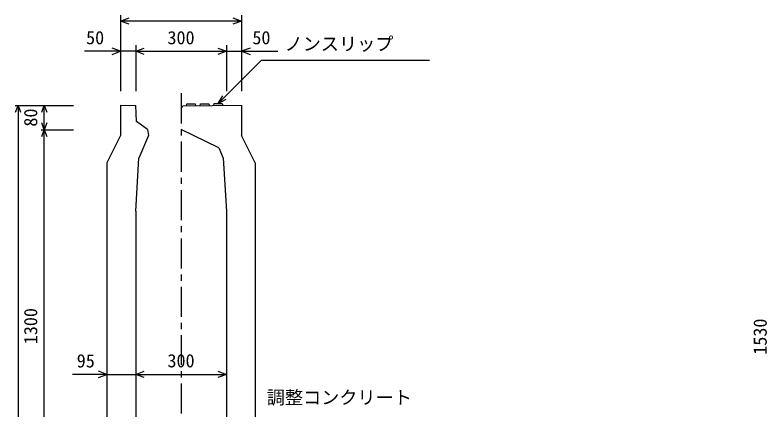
# Model space of a CAD drawing. Units: millimetres, scale not verified. Extents: x -16800 to 16800, y -5940 to 5940.
# Drawn here: x 11401 to 13888, y -1229 to 78 of the extents above; entities that cross this region are included whole.
import ezdxf
from ezdxf.enums import TextEntityAlignment as Align

# ---------------------------------------------------------------- set-up
doc = ezdxf.new("R2010")
doc.units = ezdxf.units.MM
doc.header["$LTSCALE"] = 20
doc.linetypes.add('CHAIN1', pattern=[8, 5, -1, 1, -1])
for name, color, linetype, lineweight in [('0-0_DIM', 7, 'Continuous', 25), ('0-2_HATCH', 6, 'Continuous', 25), ('0-5_OUTLINE', 3, 'Continuous', 25)]:
    doc.layers.add(name, color=color, linetype=linetype, lineweight=lineweight)
doc.styles.add('ＭＳ ゴシック', font='')
doc.styles.get('ＭＳ ゴシック').set_extended_font_data('MS Gothic')

msp = doc.modelspace()

# ---------------------------------------------------------------- linework, layer by layer
at = {"layer": '0-0_DIM'}
for p, q in [((11750, 77.83), (11750, -173.91)), ((12150, 77.83), (12150, -173.91)), ((12150, 57.83), (11750, 57.83)), ((11800, -22.17), (11800, -173.91)), ((12100, -22.17), (12100, -173.91)), ((11750, -42.17), (11630.34, -42.17)), ((11800, -42.17), (11750, -42.17)), ((11800, -42.17), (12100, -42.17)), ((12100, -42.17), (12150, -42.17)), ((12150, -42.17), (12269.66, -42.17)), ((12072.95, -215.19), (12215.16, -72.97)), ((12772.05, -72.97), (12215.16, -72.97)), ((12072.95, -215.19), (12087.95, -189.21)), ((11400.8, -221.38), (11594.13, -221.38)), ((11410.8, -221.38), (11410.8, -1651.38)), ((11497.46, -301.88), (11497.46, -221.38)), ((12072.95, -215.19), (12098.93, -200.19)), ((11487.46, -301.88), (11594.13, -301.88)), ((11497.46, -1601.38), (11497.46, -301.88)), ((11705, -1111.38), (11590.94, -1111.38)), ((11705, -1111.38), (11800, -1111.38)), ((11800, -1111.38), (12100, -1111.38))]:
    msp.add_line(p, q, dxfattribs=at)
at = {"layer": '0-0_DIM', "linetype": 'CHAIN1'}
msp.add_line((11950, -181.24), (11950, -1956.54), dxfattribs=at)
at = {"layer": '0-0_DIM'}
for points in [[(11778.23, 47.57), (11750.04, 57.83), (11778.23, 68.09)], [(12121.85, 68.09), (12150.04, 57.83), (12121.85, 47.57)], [(11721.81, -52.43), (11750, -42.17), (11721.81, -31.91)], [(11828.19, -52.43), (11800, -42.17), (11828.19, -31.91)], [(12071.88, -31.91), (12100.08, -42.17), (12071.88, -52.43)], [(12178.12, -31.91), (12149.92, -42.17), (12178.12, -52.43)], [(11402.59, -243.93), (11410.8, -221.38), (11419.01, -243.93)], [(11489.26, -243.93), (11497.46, -221.38), (11505.67, -243.93)], [(11505.67, -279.33), (11497.46, -301.88), (11489.26, -279.33)], [(11489.26, -324.43), (11497.46, -301.88), (11505.67, -324.43)], [(11676.81, -1121.64), (11705, -1111.38), (11676.81, -1101.12)], [(11828.19, -1121.64), (11800, -1111.38), (11828.19, -1101.12)], [(12071.81, -1101.12), (12100, -1111.38), (12071.81, -1121.64)]]:
    msp.add_lwpolyline(points, dxfattribs=at)
at = {"layer": '0-2_HATCH'}
for p, q in [((12013, -222.3), (12014.5, -215.78)), ((12058, -221.84), (12059.5, -215.32))]:
    msp.add_line(p, q, dxfattribs=at)
for points in [[(11968, -222.76), (11969.45, -216.24), (11996.45, -215.97), (11998, -222.45)], [(12014.45, -215.78), (12041.45, -215.51), (12043, -221.99)], [(12059.45, -215.32), (12086.45, -215.05), (12088, -221.53)]]:
    msp.add_lwpolyline(points, dxfattribs=at)
at = {"layer": '0-5_OUTLINE'}
for p, q in [((11750, -220.88), (11750, -320.88)), ((11750, -220.88), (11800, -221.38)), ((11956, -222.82), (12150, -220.88)), ((12150, -220.88), (12150, -320.88)), ((11750, -320.88), (11705, -410.88)), ((11842, -321.38), (11810.5, -396.38)), ((11839, -301.38), (11842, -321.38)), ((12074.8, -361.38), (11950, -301.38)), ((12195, -410.88), (12150, -320.88)), ((12074.8, -361.38), (12089.5, -396.38)), ((11800, -571.38), (11810.5, -396.38)), ((12089.5, -396.38), (12100, -571.38)), ((11705, -410.88), (11705, -1651.38)), ((12195, -410.88), (12195, -1651.38)), ((11800, -571.38), (11800, -1651.38)), ((12100, -571.38), (12100, -1651.38))]:
    msp.add_line(p, q, dxfattribs=at)
for points in [[(11839, -301.38), (11803, -274.25), (11800, -221.38)], [(11950, -226.08), (11954.5, -226.08), (11956, -222.82)]]:
    msp.add_lwpolyline(points, dxfattribs=at)

# ---------------------------------------------------------------- texts
at = {"layer": '0-0_DIM', "style": 'ＭＳ ゴシック'}
for s, p in [('50', (11635.81, -32.17)), ('300', (11905, -32.17)), ('50', (12185.91, -32.17)), ('ノンスリップ', (12292.47, -52.79)), ('300', (11905, -1101.38)), ('95', (11604.85, -1101.68)), ('調整コンクリート', (12233.56, -1222.89))]:
    msp.add_text(s, height=43.99, dxfattribs=at).set_placement(p, align=Align.BOTTOM_LEFT)
for s, p in [('80', (11487.46, -291.38)), ('1300', (11487.46, -1011.63)), ('1530', (13900.8, -1046.38))]:
    msp.add_text(s, height=43.99, rotation=90, dxfattribs=at).set_placement(p, align=Align.BOTTOM_LEFT)

doc.saveas('drawing.dxf')
